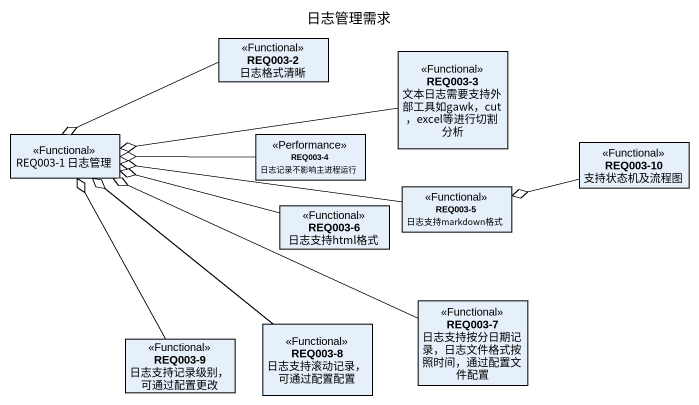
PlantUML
@startuml
title 日志管理需求
hide circle
hide empty members
class "REQ003-2 日志格式清晰" as REQ003_2_日志格式清晰 <<Functional>>
class "REQ003-3 文本日志需要支持外部工具如gawk，cut，excel等进行切割分析" as REQ003_3_文本日志需要支持外部工具如gawk <<Functional>>
class "REQ003-1 日志管理" as REQ003_1_日志管理 <<Functional>>
class "REQ003-4 日志记录不影响主进程运行" as REQ003_4_日志记录不影响主进程运行 <<Performance>>
class "REQ003-10 支持状态机及流程图" as REQ003_10_支持状态机及流程图 <<Functional>>
class "REQ003-5 日志支持markdown格式" as REQ003_5_日志支持markdown格式 <<Functional>>
class "REQ003-6 日志支持html格式" as REQ003_6_日志支持html格式 <<Functional>>
class "REQ003-8 日志支持滚动记录，可通过配置配置" as REQ003_8_日志支持滚动记录_可通过配置配置 <<Functional>>
class "REQ003-7 日志支持按分日期记录，日志文件格式按照时间，通过配置文件配置" as REQ003_7_日志支持按分日期记录 <<Functional>>
class "REQ003-9 日志支持记录级别，可通过配置更改" as REQ003_9_日志支持记录级别_可通过配置更改 <<Functional>>
REQ003_2_日志格式清晰 -left-o REQ003_1_日志管理
REQ003_3_文本日志需要支持外部工具如gawk -left-o REQ003_1_日志管理
REQ003_4_日志记录不影响主进程运行 -left-o REQ003_1_日志管理
REQ003_10_支持状态机及流程图 -left-o REQ003_5_日志支持markdown格式
REQ003_5_日志支持markdown格式 -left-o REQ003_1_日志管理
REQ003_6_日志支持html格式 -left-o REQ003_1_日志管理
REQ003_8_日志支持滚动记录_可通过配置配置 -up-o REQ003_1_日志管理
REQ003_7_日志支持按分日期记录 -left-o REQ003_1_日志管理
REQ003_9_日志支持记录级别_可通过配置更改 -up-o REQ003_1_日志管理
@enduml
